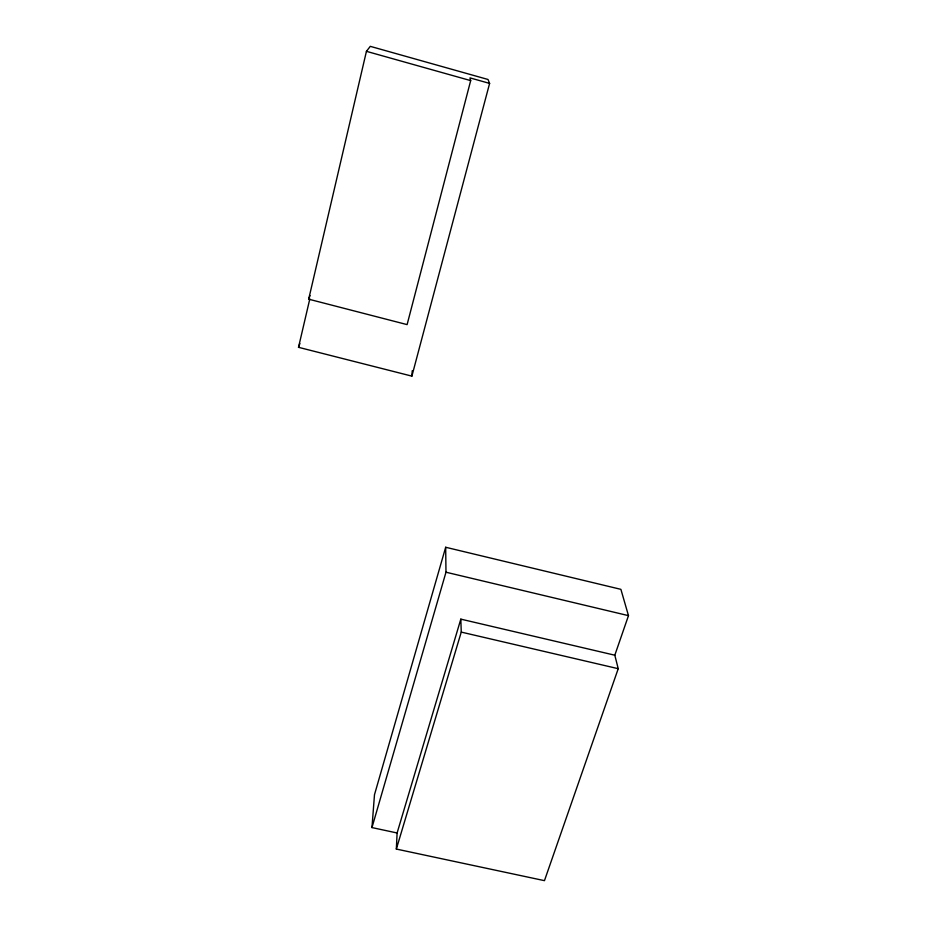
<?xml version="1.0" encoding="UTF-8"?>
<svg xmlns="http://www.w3.org/2000/svg" width="927" height="927" viewBox="0 0 927 927"><rect width="100%" height="100%" fill="white"/><g stroke="black" fill="none" stroke-linecap="round" stroke-linejoin="round"><path stroke-width="1.39" d="M396.339 849.062L397.104 832.979L460.823 619.132L614.81 655.204L618.228 668.691L544.462 880.65L396.339 849.062L461.252 632.098L460.823 619.132M309.815 298.888L298.517 347.324L411.889 376.13L412.237 370.742M397.104 832.979L371.97 827.579L374.485 794.729L445.678 547.266L620.893 589.34L628.483 615.644L614.81 655.204M489.607 83.407L469.966 77.88L470.684 80.614L407.104 324.612L308.679 299.178L366.432 51.333L370.279 46.35L488.008 79.479L489.607 83.407L411.889 376.13M371.97 827.579L445.98 572.214L445.678 547.266M298.517 347.324L299.885 343.523M308.679 299.178L310.058 295.574M461.252 632.098L618.228 668.691M445.98 572.214L628.483 615.644M366.432 51.333L470.684 80.614"/></g></svg>
